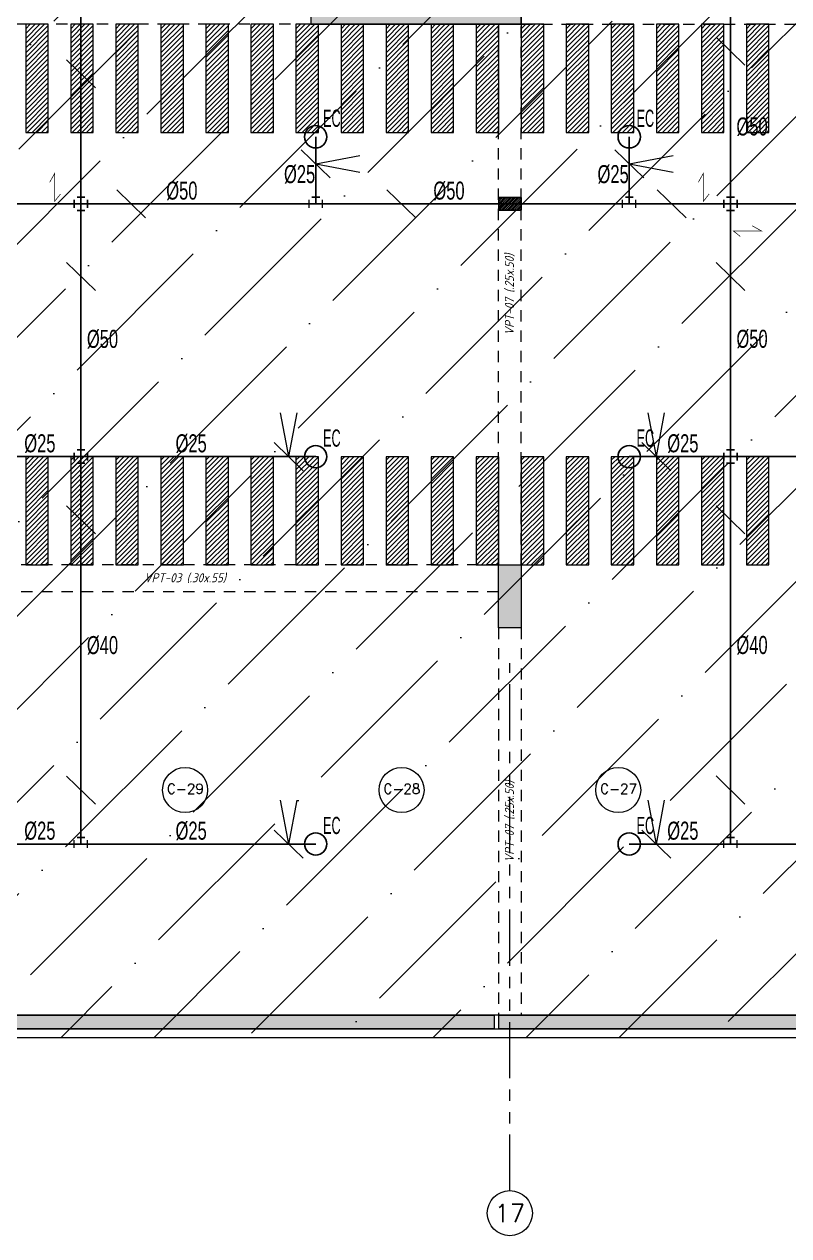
# Model space of a CAD drawing. Header units: millimetres. Extents: x 2085 to 2829, y 1347 to 1643.
# Drawn here: x 2205.12 to 2213.61, y 1440.64 to 1454.09 of the extents above; entities that cross this region are included whole.
import ezdxf
from ezdxf.enums import TextEntityAlignment as Align

# ---------------------------------------------------------------- set-up
doc = ezdxf.new("R2010")
doc.units = ezdxf.units.MM
for name, pattern in [('DASHED2', [0.375, 0.25, -0.125]), ('HIDDEN', [0.375, 0.25, -0.125]), ('HIDDEN2', [0.1875, 0.125, -0.0625]), ('PHANTOM', [2.5, 1.25, -0.25, 0.25, -0.25, 0.25, -0.25]), ('PHANTOM2', [1.25, 0.625, -0.125, 0.125, -0.125, 0.125, -0.125])]:
    doc.linetypes.add(name, pattern=pattern)
doc.layers.get('0').update_dxf_attribs({"color": 251, "lineweight": 9})
for name, color, linetype, lineweight in [('000 SOS 911 - ACCESORIOS ACI', 3, 'Continuous', 20), ('000 SOS 911 ACCESORIOS', 3, 'Continuous', 20), ('000 SOS 911 ROCIADORES', 5, 'Continuous', 25), ('000 SOS 911 SOPORTES ACI', 3, 'Continuous', 25), ('000 SOS 911 TEXTOS ACI', 7, 'Continuous', 9), ('000 SOS 911 TUB. ENTERRADA  ACI', 5, 'DASHED2', 25), ('000 SOS 911 TUBERIA ACI', 3, 'Continuous', 25), ('A-EJES', 251, 'PHANTOM', 9), ('A-ESTRUCTURA-HATCH', 251, 'Continuous', 13), ('A-ESTRUCTURA-PLACAS', 251, 'Continuous', 13), ('A-ESTRUCTURA-VIGAS', 251, 'HIDDEN2', 13), ('A-MUROS', 251, 'Continuous', 9), ('A-NUMERO ESTAC', 251, 'Continuous', 13), ('A-TEXTO-INDICACIONES', 251, 'Continuous', 13), ('CIRCULACION PEATONAL', 251, 'Continuous', 13), ('Layer1', 1, 'Continuous', 9)]:
    doc.layers.add(name, color=color, linetype=linetype, lineweight=lineweight)
doc.layers.add('A_50_Vigas Chata', color=251, linetype='HIDDEN', lineweight=13, plot=False)
doc.styles.add('APPIA -TEXTOS-GENERALES', font='isocp.shx', dxfattribs={"oblique": 15})
doc.styles.add('PIPE', font='ARIALN.TTF', dxfattribs={"width": 0.8})
doc.styles.add('ROMANS', font='romans.shx', dxfattribs={"width": 0.8})

# ---------------------------------------------------------------- blocks, each defined once
blk = doc.blocks.new('002')
at = {"layer": '000 SOS 911 ROCIADORES'}
blk.add_circle((2884.506, 1470.177, 0), 0.0952, dxfattribs=at)
at = {"layer": '000 SOS 911 ROCIADORES', "color": 5, "style": 'PIPE', "width": 0.641273}
blk.add_text('EC', height=0.1469, dxfattribs=at).set_placement((2884.569, 1470.262, 0), (2884.719, 1470.262, 0), align=Align.FIT)
blk = doc.blocks.new('003')
at = {"layer": '000 SOS 911 ROCIADORES', "xscale": 1.3, "yscale": 1.3, "zscale": 1.3}
blk.add_blockref('002', (-841.839, -416.766, 0), dxfattribs=at)
blk = doc.blocks.new('ACCS.ELBOW.90')
at = {"layer": '000 SOS 911 - ACCESORIOS ACI', "color": 100}
for p, q in [((0.098, 0.168), (-0.098, 0.168)), ((0.168, -0.098), (0.168, 0.098))]:
    blk.add_line(p, q, dxfattribs=at)
at = {"layer": '000 SOS 911 - ACCESORIOS ACI', "color": 9}
for p in [(0, 0.168), (0.168, 0)]:
    blk.add_line(p, (0, 0), dxfattribs=at)
blk = doc.blocks.new('007')
at = {"layer": '000 SOS 911 - ACCESORIOS ACI'}
for q in [(26830.838, -4054.765, 0), (26831.022, -4054.765, 0)]:
    blk.add_line((26830.93, -4055.252, 0), q, dxfattribs=at)
blk = doc.blocks.new('Soporte Longitudinal')
at = {"layer": '000 SOS 911 SOPORTES ACI', "const_width": 0.02}
blk.add_lwpolyline([(-0.14, -0.149), (-0.405, 0), (0.405, 0), (0.197, 0.164)], dxfattribs=at)
blk = doc.blocks.new('PASE EN VIGA')
at = {"layer": '000 SOS 911 TUB. ENTERRADA  ACI'}
h = blk.add_hatch(dxfattribs=at)
h.set_pattern_fill('ANSI31', color=6, scale=0.0046)
h.paths.add_polyline_path([(2188.783, 1180.57), (2188.783, 1180.71), (2188.533, 1180.71), (2188.533, 1180.57)])
at = {"layer": '000 SOS 911 TUB. ENTERRADA  ACI', "color": 6, "linetype": 'ByBlock'}
blk.add_lwpolyline([(2188.533, 1180.57), (2188.783, 1180.57), (2188.783, 1180.71), (2188.533, 1180.71)], close=True, dxfattribs=at)
blk = doc.blocks.new('EST P2')
at = {"layer": 'A-ESTRUCTURA-HATCH'}
h = blk.add_hatch(color=256, dxfattribs=at)
h.dxf.hatch_style = 1
h.paths.add_polyline_path([(-19.425, 5.95), (-23.374, 5.95), (-23.374, 5), (-25.49, 5), (-25.49, 4.85), (-23.224, 4.85), (-23.224, 5.75), (-19.575, 5.75), (-19.575, 4.85), (-18.03, 4.85), (-18.03, 5), (-19.425, 5)])
h.paths.add_polyline_path([(-25.54, 5), (-32.4, 5), (-32.4, 4.85), (-25.54, 4.85)])
h.paths.add_polyline_path([(-32.45, 5), (-39.91, 5), (-39.91, 4.85), (-32.45, 4.85)])
h.paths.add_polyline_path([(-39.96, 5), (-44.735, 5), (-44.735, 4.85), (-39.96, 4.85)])
h.paths.add_polyline_path([(-44.785, 5.05), (-45.035, 5.05), (-45.035, 0.15), (-47.24, 0.15), (-47.24, -0.15), (-44.785, -0.15)])
h.paths.add_polyline_path([(-46.99, -0.2), (-47.24, -0.2), (-47.24, -6.1), (-46.99, -6.1)])
h.paths.add_polyline_path([(-46.99, -6.15), (-47.24, -6.15), (-47.24, -11.4), (-46.99, -11.4)])
h.paths.add_polyline_path([(-39.96, -11.15), (-46.94, -11.15), (-46.94, -11.3), (-39.96, -11.3)])
h.paths.add_polyline_path([(-32.45, -11.15), (-39.91, -11.15), (-39.91, -11.3), (-32.45, -11.3)])
h.paths.add_polyline_path([(-25.54, -11.15), (-32.4, -11.15), (-32.4, -11.3), (-25.54, -11.3)])
h.paths.add_polyline_path([(-18.03, -11.15), (-25.49, -11.15), (-25.49, -11.3), (-18.03, -11.3)])
h.paths.add_polyline_path([(-11.12, -11.15), (-17.98, -11.15), (-17.98, -11.3), (-11.12, -11.3)])
h.paths.add_polyline_path([(-3.61, -11.15), (-11.07, -11.15), (-11.07, -11.3), (-3.61, -11.3)])
h.paths.add_polyline_path([(3.6, -11.15), (-3.56, -11.15), (-3.56, -11.3), (3.6, -11.3)])
h.paths.add_polyline_path([(12.2, -11.15), (3.65, -11.15), (3.65, -11.3), (12.2, -11.3)])
h.paths.add_polyline_path([(18.02, -11.15), (12.25, -11.15), (12.25, -11.3), (18.02, -11.3)])
h.paths.add_polyline_path([(23.02, -11.15), (18.07, -11.15), (18.07, -11.3), (23.02, -11.3)])
h.paths.add_polyline_path([(30.23, -11.15), (23.07, -11.15), (23.07, -11.3), (30.23, -11.3)])
h.paths.add_polyline_path([(35.53, -11.15), (30.28, -11.15), (30.28, -11.3), (35.53, -11.3)])
h.paths.add_polyline_path([(43.04, -11.15), (35.58, -11.15), (35.58, -11.3), (43.04, -11.3)])
h.paths.add_polyline_path([(49.95, -11.15), (43.09, -11.15), (43.09, -11.3), (49.95, -11.3)])
h.paths.add_polyline_path([(57.46, -11.15), (50, -11.15), (50, -11.3), (57.46, -11.3)])
h.paths.add_polyline_path([(64.37, -11.15), (57.51, -11.15), (57.51, -11.3), (64.37, -11.3)])
h.paths.add_polyline_path([(71.88, -11.15), (64.42, -11.15), (64.42, -11.3), (71.88, -11.3)])
h.paths.add_polyline_path([(59.801, -0.15), (60.001, -0.15, -0.616916), (65.272, 2.496), (65.272, -0.15), (65.422, -0.15), (65.422, 2.378, -0.221665), (66.601, -0.15), (66.801, -0.15, 0.99999)], flags=0)
h.paths.add_polyline_path([(72.801, -0.15), (73.001, -0.15, 1), (53.601, -0.15), (53.801, -0.15, -1)])
h.paths.add_polyline_path([(53.376, 5), (51.865, 5), (51.865, 4.85), (53.376, 4.85)])
h.paths.add_polyline_path([(51.865, 5), (47.915, 5), (47.915, -0.15), (50.25, -0.15), (50.25, 0), (48.065, 0), (48.065, 2.05), (50.015, 2.05), (50.015, 2.2), (48.065, 2.2), (48.065, 4.85), (51.715, 4.85), (51.715, 1.9), (51.865, 1.9), (51.865, 4.85), (51.865, 4.85)])
h.paths.add_polyline_path([(47.865, 5), (43.09, 5), (43.09, 4.85), (47.865, 4.85)])
h.paths.add_polyline_path([(43.04, 5), (35.58, 5), (35.58, 4.85), (43.04, 4.85)])
h.paths.add_polyline_path([(32.726, 5.95), (28.776, 5.95), (28.776, 5), (23.07, 5), (23.07, 4.85), (28.926, 4.85), (28.926, 5.75), (32.576, 5.75), (32.576, 4.85), (35.53, 4.85), (35.53, 5), (32.726, 5)])
h.paths.add_polyline_path([(23.02, 5), (18.07, 5), (18.07, 4.85), (23.02, 4.85)])
h.paths.add_polyline_path([(18.02, 5), (12.25, 5), (12.25, 4.85), (18.02, 4.85)])
h.paths.add_polyline_path([(12.2, 5), (5.876, 5), (5.876, 4.85), (12.2, 4.85)])
h.paths.add_polyline_path([(3.775, 5), (-3.56, 5), (-3.56, 4.85), (-0.175, 4.85), (-0.175, -0.151), (1.925, -0.151), (1.925, 0), (-0.025, 0), (-0.025, 2.05), (3.775, 2.05), (3.775, 2.2), (-0.025, 2.2), (-0.025, 4.85), (3.625, 4.85), (3.625, 3.2), (3.775, 3.2)])
h.paths.add_polyline_path([(-3.61, 5), (-11.07, 5), (-11.07, 4.85), (-3.61, 4.85)])
h.paths.add_polyline_path([(-11.12, 5), (-17.98, 5), (-17.98, 4.85), (-11.12, 4.85)])
h = blk.add_hatch(color=256, dxfattribs=at)
h.dxf.hatch_style = 1
h.paths.add_polyline_path([(-3.56, -6.15), (-3.31, -6.15), (-3.31, -6.85), (-3.56, -6.85)])
h.paths.add_polyline_path([(-3.56, 0.55), (-3.31, 0.55), (-3.31, -0.15), (-3.56, -0.15)])
h.paths.add_polyline_path([(-3.86, -6.15), (-3.61, -6.15), (-3.61, -6.85), (-3.86, -6.85)])
h.paths.add_polyline_path([(-3.86, 0.55), (-3.61, 0.55), (-3.61, -0.15), (-3.86, -0.15)])
h.paths.add_polyline_path([(-11.07, -6.15), (-10.82, -6.15), (-10.82, -6.85), (-11.07, -6.85)])
h.paths.add_polyline_path([(-11.07, 0.55), (-10.82, 0.55), (-10.82, -0.15), (-11.07, -0.15)])
h.paths.add_polyline_path([(-18.28, -6.15), (-18.03, -6.15), (-18.03, -6.85), (-18.28, -6.85)])
h.paths.add_polyline_path([(-18.28, 0.55), (-18.03, 0.55), (-18.03, -0.15), (-18.28, -0.15)])
h.paths.add_polyline_path([(-25.49, -6.15), (-25.24, -6.15), (-25.24, -6.85), (-25.49, -6.85)])
h.paths.add_polyline_path([(-25.49, 0.55), (-25.24, 0.55), (-25.24, -0.15), (-25.49, -0.15)])
h.paths.add_polyline_path([(-32.7, -6.15), (-32.45, -6.15), (-32.45, -6.85), (-32.7, -6.85)])
h.paths.add_polyline_path([(-32.7, 0.55), (-32.45, 0.55), (-32.45, -0.15), (-32.7, -0.15)])
h.paths.add_polyline_path([(-39.91, -6.15), (-39.66, -6.15), (-39.66, -6.85), (-39.91, -6.85)])
h.paths.add_polyline_path([(-39.91, 0.55), (-39.66, 0.55), (-39.66, -0.15), (-39.91, -0.15)])
h.paths.add_polyline_path([(3.65, -6.15), (3.9, -6.15), (3.9, -6.85), (3.65, -6.85)])
h.paths.add_polyline_path([(3.626, 0.55), (3.9, 0.55), (3.9, -0.15), (3.626, -0.15)])
h.paths.add_polyline_path([(42.79, -6.15), (43.04, -6.15), (43.04, -6.85), (42.79, -6.85)])
h.paths.add_polyline_path([(42.79, 0.55), (43.04, 0.55), (43.04, -0.15), (42.79, -0.15)])
h.paths.add_polyline_path([(35.58, -6.15), (35.83, -6.15), (35.83, -6.85), (35.58, -6.85)])
h.paths.add_polyline_path([(35.58, 0.55), (35.83, 0.55), (35.83, -0.15), (35.58, -0.15)])
h.paths.add_polyline_path([(35.28, -6.15), (35.53, -6.15), (35.53, -6.85), (35.28, -6.85)])
h.paths.add_polyline_path([(35.28, 0.55), (35.53, 0.55), (35.53, -0.15), (35.28, -0.15)])
h.paths.add_polyline_path([(30.28, -6.15), (30.53, -6.15), (30.53, -6.85), (30.28, -6.85)])
h.paths.add_polyline_path([(30.28, 0.55), (30.53, 0.55), (30.53, -0.15), (30.28, -0.15)])
h.paths.add_polyline_path([(23.07, -6.15), (23.32, -6.15), (23.32, -6.85), (23.07, -6.85)])
h.paths.add_polyline_path([(23.07, 0.55), (23.32, 0.55), (23.32, -0.15), (23.07, -0.15)])
h.paths.add_polyline_path([(18.07, -6.15), (18.32, -6.15), (18.32, -6.85), (18.07, -6.85)])
h.paths.add_polyline_path([(18.07, 0.55), (18.32, 0.55), (18.32, -0.15), (18.07, -0.15)])
h.paths.add_polyline_path([(10.86, -6.15), (11.11, -6.15), (11.11, -6.85), (10.86, -6.85)])
h.paths.add_polyline_path([(10.86, 0.55), (11.11, 0.55), (11.11, -0.15), (10.86, -0.15)])
h.paths.add_polyline_path([(71.63, -6.15), (71.88, -6.15), (71.88, -6.85), (71.63, -6.85)])
h.paths.add_polyline_path([(64.42, -6.15), (64.67, -6.15), (64.67, -6.85), (64.42, -6.85)])
h.paths.add_polyline_path([(57.21, -6.15), (57.46, -6.15), (57.46, -6.85), (57.21, -6.85)])
h.paths.add_polyline_path([(50, -6.15), (50.25, -6.15), (50.25, -6.85), (50, -6.85)])
at = {"layer": 'A-ESTRUCTURA-PLACAS'}
for p, q in [((49.95, -11.15), (49.95, -11.3)), ((50, -11.15), (50, -11.3))]:
    blk.add_line(p, q, dxfattribs=at)
for points in [[(51.865, 5), (47.915, 5), (47.915, -0.15), (50.25, -0.15), (50.25, 0), (48.065, 0), (48.065, 2.05), (50.015, 2.05), (50.015, 2.2), (48.065, 2.2), (48.065, 4.85), (51.715, 4.85), (51.715, 1.9), (51.865, 1.9)], [(50, -6.15), (50.25, -6.15), (50.25, -6.85), (50, -6.85)]]:
    blk.add_lwpolyline(points, close=True, dxfattribs=at)
for points in [[(43.09, -11.3), (43.09, -11.15), (49.95, -11.15)], [(50, -11.15), (57.46, -11.15)], [(49.95, -11.3), (43.09, -11.3)], [(57.46, -11.3), (50, -11.3)]]:
    blk.add_lwpolyline(points, dxfattribs=at)
at = {"layer": 'A-ESTRUCTURA-VIGAS'}
for points in [[(47.915, -0.15), (43.04, -0.15)], [(50, -6.15), (50, -0.15)], [(50.25, -0.15), (53.601, -0.15)], [(50.25, -6.15), (50.25, -0.15)], [(50, -6.15), (43.04, -6.15)], [(50, -6.45), (43.04, -6.45)], [(50, -6.85), (50, -11.15)], [(50.25, -6.85), (50.25, -11.15)]]:
    blk.add_lwpolyline(points, dxfattribs=at)
at = {"layer": 'A_50_Vigas Chata', "char_height": 0.1, "attachment_point": 5, "rotation": 90, "style": 'APPIA -TEXTOS-GENERALES'}
for insert in [(50.125, -3.15), (50.125, -9)]:
    blk.add_mtext('VPT-07 (.25x.50)', dxfattribs=dict(at, insert=insert))
at = {"layer": 'A_50_Vigas Chata', "insert": (46.52, -6.3), "char_height": 0.1, "attachment_point": 5, "style": 'APPIA -TEXTOS-GENERALES'}
blk.add_mtext('VPT-03 (.30x.55)', dxfattribs=at)
blk = doc.blocks.new('*U225')
at = {"layer": 'CIRCULACION PEATONAL'}
h = blk.add_hatch(dxfattribs=at)
h.set_pattern_fill('ANSI31', color=256, scale=0.3)
h.set_pattern_definition([(45, (17.250368, 0), (-0.0265165, 0.0265165), [])])
h.paths.add_polyline_path([(17.547, 0.228), (17.297, 0.228), (17.297, -0.972), (17.547, -0.972)])
h = blk.add_hatch(dxfattribs=at)
h.set_pattern_fill('ANSI31', color=256, scale=0.3)
h.set_pattern_definition([(45, (17.750368, 0), (-0.0265165, 0.0265165), [])])
h.paths.add_polyline_path([(18.047, 0.228), (17.797, 0.228), (17.797, -0.972), (18.047, -0.972)])
h = blk.add_hatch(dxfattribs=at)
h.set_pattern_fill('ANSI31', color=256, scale=0.3)
h.set_pattern_definition([(45, (18.250368, 0), (-0.0265165, 0.0265165), [])])
h.paths.add_polyline_path([(18.547, 0.228), (18.297, 0.228), (18.297, -0.972), (18.547, -0.972)])
h = blk.add_hatch(dxfattribs=at)
h.set_pattern_fill('ANSI31', color=256, scale=0.3)
h.set_pattern_definition([(45, (18.750368, 0), (-0.0265165, 0.0265165), [])])
h.paths.add_polyline_path([(19.047, 0.228), (18.797, 0.228), (18.797, -0.972), (19.047, -0.972)])
h = blk.add_hatch(dxfattribs=at)
h.set_pattern_fill('ANSI31', color=256, scale=0.3)
h.set_pattern_definition([(45, (19.250368, 0), (-0.0265165, 0.0265165), [])])
h.paths.add_polyline_path([(19.547, 0.228), (19.297, 0.228), (19.297, -0.972), (19.547, -0.972)])
h = blk.add_hatch(dxfattribs=at)
h.set_pattern_fill('ANSI31', color=256, scale=0.3)
h.set_pattern_definition([(45, (19.750368, 0), (-0.0265165, 0.0265165), [])])
h.paths.add_polyline_path([(20.047, 0.228), (19.797, 0.228), (19.797, -0.972), (20.047, -0.972)])
h = blk.add_hatch(dxfattribs=at)
h.set_pattern_fill('ANSI31', color=256, scale=0.3)
h.set_pattern_definition([(45, (20.250368, 0), (-0.0265165, 0.0265165), [])])
h.paths.add_polyline_path([(20.547, 0.228), (20.297, 0.228), (20.297, -0.972), (20.547, -0.972)])
h = blk.add_hatch(dxfattribs=at)
h.set_pattern_fill('ANSI31', color=256, scale=0.3)
h.set_pattern_definition([(45, (20.750368, 0), (-0.0265165, 0.0265165), [])])
h.paths.add_polyline_path([(21.047, 0.228), (20.797, 0.228), (20.797, -0.972), (21.047, -0.972)])
h = blk.add_hatch(dxfattribs=at)
h.set_pattern_fill('ANSI31', color=256, scale=0.3)
h.set_pattern_definition([(45, (21.250368, 0), (-0.0265165, 0.0265165), [])])
h.paths.add_polyline_path([(21.547, 0.228), (21.297, 0.228), (21.297, -0.972), (21.547, -0.972)])
h = blk.add_hatch(dxfattribs=at)
h.set_pattern_fill('ANSI31', color=256, scale=0.3)
h.set_pattern_definition([(45, (21.750368, 0), (-0.0265165, 0.0265165), [])])
h.paths.add_polyline_path([(22.047, 0.228), (21.797, 0.228), (21.797, -0.972), (22.047, -0.972)])
h = blk.add_hatch(dxfattribs=at)
h.set_pattern_fill('ANSI31', color=256, scale=0.3)
h.set_pattern_definition([(45, (22.250368, 0), (-0.0265165, 0.0265165), [])])
h.paths.add_polyline_path([(22.547, 0.228), (22.297, 0.228), (22.297, -0.972), (22.547, -0.972)])
h = blk.add_hatch(dxfattribs=at)
h.set_pattern_fill('ANSI31', color=256, scale=0.3)
h.set_pattern_definition([(45, (22.750368, 0), (-0.0265165, 0.0265165), [])])
h.paths.add_polyline_path([(23.047, 0.228), (22.797, 0.228), (22.797, -0.972), (23.047, -0.972)])
h = blk.add_hatch(dxfattribs=at)
h.set_pattern_fill('ANSI31', color=256, scale=0.3)
h.set_pattern_definition([(45, (23.250368, 0), (-0.0265165, 0.0265165), [])])
h.paths.add_polyline_path([(23.547, 0.228), (23.297, 0.228), (23.297, -0.972), (23.547, -0.972)])
h = blk.add_hatch(dxfattribs=at)
h.set_pattern_fill('ANSI31', color=256, scale=0.3)
h.set_pattern_definition([(45, (23.750368, 0), (-0.0265165, 0.0265165), [])])
h.paths.add_polyline_path([(24.047, 0.228), (23.797, 0.228), (23.797, -0.972), (24.047, -0.972)])
h = blk.add_hatch(dxfattribs=at)
h.set_pattern_fill('ANSI31', color=256, scale=0.3)
h.set_pattern_definition([(45, (24.250368, 0), (-0.0265165, 0.0265165), [])])
h.paths.add_polyline_path([(24.547, 0.228), (24.297, 0.228), (24.297, -0.972), (24.547, -0.972)])
h = blk.add_hatch(dxfattribs=at)
h.set_pattern_fill('ANSI31', color=256, scale=0.3)
h.set_pattern_definition([(45, (24.750368, 0), (-0.0265165, 0.0265165), [])])
h.paths.add_polyline_path([(25.047, 0.228), (24.797, 0.228), (24.797, -0.972), (25.047, -0.972)])
h = blk.add_hatch(dxfattribs=at)
h.set_pattern_fill('ANSI31', color=256, scale=0.3)
h.set_pattern_definition([(45, (25.250368, 0), (-0.0265165, 0.0265165), [])])
h.paths.add_polyline_path([(25.547, 0.228), (25.297, 0.228), (25.297, -0.972), (25.547, -0.972)])
for points in [[(17.297, -0.972), (17.547, -0.972), (17.547, 0.228), (17.297, 0.228)], [(17.797, -0.972), (18.047, -0.972), (18.047, 0.228), (17.797, 0.228)], [(18.297, -0.972), (18.547, -0.972), (18.547, 0.228), (18.297, 0.228)], [(18.797, -0.972), (19.047, -0.972), (19.047, 0.228), (18.797, 0.228)], [(19.297, -0.972), (19.547, -0.972), (19.547, 0.228), (19.297, 0.228)], [(19.797, -0.972), (20.047, -0.972), (20.047, 0.228), (19.797, 0.228)], [(20.297, -0.972), (20.547, -0.972), (20.547, 0.228), (20.297, 0.228)], [(20.797, -0.972), (21.047, -0.972), (21.047, 0.228), (20.797, 0.228)], [(21.297, -0.972), (21.547, -0.972), (21.547, 0.228), (21.297, 0.228)], [(21.797, -0.972), (22.047, -0.972), (22.047, 0.228), (21.797, 0.228)], [(22.297, -0.972), (22.547, -0.972), (22.547, 0.228), (22.297, 0.228)], [(22.797, -0.972), (23.047, -0.972), (23.047, 0.228), (22.797, 0.228)], [(23.297, -0.972), (23.547, -0.972), (23.547, 0.228), (23.297, 0.228)], [(23.797, -0.972), (24.047, -0.972), (24.047, 0.228), (23.797, 0.228)], [(24.297, -0.972), (24.547, -0.972), (24.547, 0.228), (24.297, 0.228)], [(24.797, -0.972), (25.047, -0.972), (25.047, 0.228), (24.797, 0.228)], [(25.297, -0.972), (25.547, -0.972), (25.547, 0.228), (25.297, 0.228)]]:
    blk.add_lwpolyline(points, close=True, dxfattribs=at)
blk = doc.blocks.new('EJES 1P')
at = {"layer": 'A-EJES', "linetype": 'PHANTOM2'}
blk.add_lwpolyline([(95.134, -18.151), (95.134, -12.292)], dxfattribs=at)
at = {"layer": 'A-EJES', "linetype": 'Continuous'}
blk.add_circle((95.134, -18.398), 0.25, dxfattribs=at)
at = {"layer": 'A-EJES', "linetype": 'Continuous', "style": 'ROMANS'}
blk.add_text('17', height=0.2, dxfattribs=at).set_placement((95.134, -18.398), align=Align.MIDDLE_CENTER)
blk = doc.blocks.new('*U223')
at = {"layer": 'CIRCULACION PEATONAL'}
h = blk.add_hatch(dxfattribs=at)
h.set_pattern_fill('ANSI31', color=256, scale=0.3)
h.set_pattern_definition([(45, (8.250368, 0), (-0.0265165, 0.0265165), [])])
h.paths.add_polyline_path([(8.547, 0.228), (8.297, 0.228), (8.297, -0.972), (8.547, -0.972)])
h = blk.add_hatch(dxfattribs=at)
h.set_pattern_fill('ANSI31', color=256, scale=0.3)
h.set_pattern_definition([(45, (8.750368, 0), (-0.0265165, 0.0265165), [])])
h.paths.add_polyline_path([(9.047, 0.228), (8.797, 0.228), (8.797, -0.972), (9.047, -0.972)])
h = blk.add_hatch(dxfattribs=at)
h.set_pattern_fill('ANSI31', color=256, scale=0.3)
h.set_pattern_definition([(45, (9.250368, 0), (-0.0265165, 0.0265165), [])])
h.paths.add_polyline_path([(9.547, 0.228), (9.297, 0.228), (9.297, -0.972), (9.547, -0.972)])
h = blk.add_hatch(dxfattribs=at)
h.set_pattern_fill('ANSI31', color=256, scale=0.3)
h.set_pattern_definition([(45, (9.750368, 0), (-0.0265165, 0.0265165), [])])
h.paths.add_polyline_path([(10.047, 0.228), (9.797, 0.228), (9.797, -0.972), (10.047, -0.972)])
h = blk.add_hatch(dxfattribs=at)
h.set_pattern_fill('ANSI31', color=256, scale=0.3)
h.set_pattern_definition([(45, (10.250368, 0), (-0.0265165, 0.0265165), [])])
h.paths.add_polyline_path([(10.547, 0.228), (10.297, 0.228), (10.297, -0.972), (10.547, -0.972)])
h = blk.add_hatch(dxfattribs=at)
h.set_pattern_fill('ANSI31', color=256, scale=0.3)
h.set_pattern_definition([(45, (10.750368, 0), (-0.0265165, 0.0265165), [])])
h.paths.add_polyline_path([(11.047, 0.228), (10.797, 0.228), (10.797, -0.972), (11.047, -0.972)])
h = blk.add_hatch(dxfattribs=at)
h.set_pattern_fill('ANSI31', color=256, scale=0.3)
h.set_pattern_definition([(45, (11.250368, 0), (-0.0265165, 0.0265165), [])])
h.paths.add_polyline_path([(11.547, 0.228), (11.297, 0.228), (11.297, -0.972), (11.547, -0.972)])
h = blk.add_hatch(dxfattribs=at)
h.set_pattern_fill('ANSI31', color=256, scale=0.3)
h.set_pattern_definition([(45, (11.750368, 0), (-0.0265165, 0.0265165), [])])
h.paths.add_polyline_path([(12.047, 0.228), (11.797, 0.228), (11.797, -0.972), (12.047, -0.972)])
h = blk.add_hatch(dxfattribs=at)
h.set_pattern_fill('ANSI31', color=256, scale=0.3)
h.set_pattern_definition([(45, (12.250368, 0), (-0.0265165, 0.0265165), [])])
h.paths.add_polyline_path([(12.547, 0.228), (12.297, 0.228), (12.297, -0.972), (12.547, -0.972)])
h = blk.add_hatch(dxfattribs=at)
h.set_pattern_fill('ANSI31', color=256, scale=0.3)
h.set_pattern_definition([(45, (12.750368, 0), (-0.0265165, 0.0265165), [])])
h.paths.add_polyline_path([(13.047, 0.228), (12.797, 0.228), (12.797, -0.972), (13.047, -0.972)])
h = blk.add_hatch(dxfattribs=at)
h.set_pattern_fill('ANSI31', color=256, scale=0.3)
h.set_pattern_definition([(45, (13.250368, 0), (-0.0265165, 0.0265165), [])])
h.paths.add_polyline_path([(13.547, 0.228), (13.297, 0.228), (13.297, -0.972), (13.547, -0.972)])
h = blk.add_hatch(dxfattribs=at)
h.set_pattern_fill('ANSI31', color=256, scale=0.3)
h.set_pattern_definition([(45, (13.750368, 0), (-0.0265165, 0.0265165), [])])
h.paths.add_polyline_path([(14.047, 0.228), (13.797, 0.228), (13.797, -0.972), (14.047, -0.972)])
h = blk.add_hatch(dxfattribs=at)
h.set_pattern_fill('ANSI31', color=256, scale=0.3)
h.set_pattern_definition([(45, (14.250368, 0), (-0.0265165, 0.0265165), [])])
h.paths.add_polyline_path([(14.547, 0.228), (14.297, 0.228), (14.297, -0.972), (14.547, -0.972)])
h = blk.add_hatch(dxfattribs=at)
h.set_pattern_fill('ANSI31', color=256, scale=0.3)
h.set_pattern_definition([(45, (14.750368, 0), (-0.0265165, 0.0265165), [])])
h.paths.add_polyline_path([(15.047, 0.228), (14.797, 0.228), (14.797, -0.972), (15.047, -0.972)])
h = blk.add_hatch(dxfattribs=at)
h.set_pattern_fill('ANSI31', color=256, scale=0.3)
h.set_pattern_definition([(45, (15.250368, 0), (-0.0265165, 0.0265165), [])])
h.paths.add_polyline_path([(15.547, 0.228), (15.297, 0.228), (15.297, -0.972), (15.547, -0.972)])
h = blk.add_hatch(dxfattribs=at)
h.set_pattern_fill('ANSI31', color=256, scale=0.3)
h.set_pattern_definition([(45, (15.750368, 0), (-0.0265165, 0.0265165), [])])
h.paths.add_polyline_path([(16.047, 0.228), (15.797, 0.228), (15.797, -0.972), (16.047, -0.972)])
h = blk.add_hatch(dxfattribs=at)
h.set_pattern_fill('ANSI31', color=256, scale=0.3)
h.set_pattern_definition([(45, (16.250368, 0), (-0.0265165, 0.0265165), [])])
h.paths.add_polyline_path([(16.547, 0.228), (16.297, 0.228), (16.297, -0.972), (16.547, -0.972)])
for points in [[(8.297, -0.972), (8.547, -0.972), (8.547, 0.228), (8.297, 0.228)], [(8.797, -0.972), (9.047, -0.972), (9.047, 0.228), (8.797, 0.228)], [(9.297, -0.972), (9.547, -0.972), (9.547, 0.228), (9.297, 0.228)], [(9.797, -0.972), (10.047, -0.972), (10.047, 0.228), (9.797, 0.228)], [(10.297, -0.972), (10.547, -0.972), (10.547, 0.228), (10.297, 0.228)], [(10.797, -0.972), (11.047, -0.972), (11.047, 0.228), (10.797, 0.228)], [(11.297, -0.972), (11.547, -0.972), (11.547, 0.228), (11.297, 0.228)], [(11.797, -0.972), (12.047, -0.972), (12.047, 0.228), (11.797, 0.228)], [(12.297, -0.972), (12.547, -0.972), (12.547, 0.228), (12.297, 0.228)], [(12.797, -0.972), (13.047, -0.972), (13.047, 0.228), (12.797, 0.228)], [(13.297, -0.972), (13.547, -0.972), (13.547, 0.228), (13.297, 0.228)], [(13.797, -0.972), (14.047, -0.972), (14.047, 0.228), (13.797, 0.228)], [(14.297, -0.972), (14.547, -0.972), (14.547, 0.228), (14.297, 0.228)], [(14.797, -0.972), (15.047, -0.972), (15.047, 0.228), (14.797, 0.228)], [(15.297, -0.972), (15.547, -0.972), (15.547, 0.228), (15.297, 0.228)], [(15.797, -0.972), (16.047, -0.972), (16.047, 0.228), (15.797, 0.228)], [(16.297, -0.972), (16.547, -0.972), (16.547, 0.228), (16.297, 0.228)]]:
    blk.add_lwpolyline(points, close=True, dxfattribs=at)
blk = doc.blocks.new('EJE')
at = {"linetype": 'Continuous'}
blk.add_circle((0, 0), 0.5, dxfattribs=at)
at = {"layer": 'A-TEXTO-INDICACIONES', "style": 'ROMANS'}
blk.add_attdef('EJE', text='', height=0.22, rotation=0, dxfattribs=at).set_placement((0.007, 0.028), align=Align.MIDDLE_CENTER)

msp = doc.modelspace()

# ---------------------------------------------------------------- hatches: boundary and pattern name
h = msp.add_hatch()
h.set_pattern_fill('ANSI36', color=4, scale=0.23)
h.set_pattern_definition([(45, (-12.33495, -80), (0.38727355, 1.420003), [1.825625, -0.365125, 0, -0.365125])])
h.paths.add_polyline_path([(2232.271, 1459.288), (2183.586, 1459.288), (2183.586, 1442.838), (2232.271, 1442.838)])

# ---------------------------------------------------------------- linework, layer by layer
msp.add_lwpolyline([(2183.586, 1459.288), (2232.271, 1459.288), (2232.271, 1442.838), (2183.586, 1442.838)], close=True)
at = {"color": 4}
msp.add_lwpolyline([(2183.586, 1459.288), (2232.271, 1459.288), (2232.271, 1442.838), (2183.586, 1442.838)], close=True, dxfattribs=at)
at = {"layer": '000 SOS 911 - ACCESORIOS ACI'}
for p, q in [((2213.124, 1453.632), (2212.804, 1453.943)), ((2205.915, 1453.381), (2205.594, 1453.692)), ((2208.521, 1452.382), (2208.2, 1452.693)), ((2212.001, 1452.382), (2211.68, 1452.693)), ((2206.471, 1451.938), (2206.151, 1452.249)), ((2209.471, 1451.938), (2209.151, 1452.249)), ((2212.471, 1451.938), (2212.151, 1452.249)), ((2205.914, 1451.131), (2205.594, 1451.442)), ((2213.124, 1451.132), (2212.804, 1451.443)), ((2208.221, 1449.132), (2207.9, 1449.443)), ((2212.301, 1449.132), (2211.98, 1449.443)), ((2205.914, 1448.431), (2205.594, 1448.742)), ((2213.124, 1448.432), (2212.804, 1448.743)), ((2205.914, 1445.431), (2205.594, 1445.742)), ((2213.124, 1445.432), (2212.804, 1445.743)), ((2208.221, 1444.832), (2207.9, 1445.143)), ((2212.301, 1444.832), (2211.98, 1445.143))]:
    msp.add_line(p, q, dxfattribs=at)
at = {"layer": '000 SOS 911 TUBERIA ACI'}
for points in [[(2205.754, 1457.138), (2205.754, 1444.988)], [(2212.964, 1456.588), (2212.964, 1452.094)], [(2208.361, 1452.838), (2208.361, 1452.094)], [(2211.841, 1452.838), (2211.841, 1452.094)], [(2196.023, 1452.094), (2230.811, 1452.094)], [(2212.964, 1452.094), (2212.964, 1444.988)], [(2208.361, 1449.288), (2204.631, 1449.288)], [(2215.571, 1449.288), (2211.841, 1449.288)], [(2208.361, 1444.988), (2204.631, 1444.988)], [(2215.571, 1444.988), (2211.841, 1444.988)]]:
    msp.add_lwpolyline(points, dxfattribs=at)
at = {"layer": 'A-MUROS'}
for p, q in [((2208.305, 1459.088), (2208.305, 1454.088)), ((2210.64, 1454.238), (2210.64, 1454.088)), ((2210.64, 1454.088), (2208.305, 1454.088)), ((2232.266, 1443.088), (2113.4, 1443.088)), ((2113.4, 1442.938), (2232.266, 1442.938))]:
    msp.add_line(p, q, dxfattribs=at)
msp.add_lwpolyline([(2210.39, 1448.088), (2210.64, 1448.088), (2210.64, 1447.388), (2210.39, 1447.388)], close=True, dxfattribs=at)
at = {"layer": 'Layer1', "color": 2}
msp.add_line((2212.964, 1452.094), (2212.964, 1456.588), dxfattribs=at)

# ---------------------------------------------------------------- block references
for name, p in [('EJES 1P', (2115.381, 1459.288)), ('EST P2', (2160.39, 1454.238))]:
    msp.add_blockref(name, p)
at = {"rotation": 180.0005141974605}
for name, p in [('*U223', (2221.688, 1453.115)), ('*U225', (2230.688, 1448.314))]:
    msp.add_blockref(name, p, dxfattribs=at)
at = {"layer": '000 SOS 911 - ACCESORIOS ACI'}
for p, xscale, yscale, zscale, rotation in [((2205.754, 1452.094), -0.4394526855468782, 0.4394526855468736, 0.4394526855468736, 359.9974143215402), ((2205.754, 1452.094), 0.4394526855468783, 0.4394526855468783, 0.4394526855468783, 0.002585678459824784), ((2208.361, 1452.094), -0.4394526855468782, 0.4394526855468736, 0.4394526855468736, 359.9974143215402), ((2208.361, 1452.094), 0.4394526855468783, 0.4394526855468783, 0.4394526855468783, 0.002585678459824784), ((2211.841, 1452.094), -0.4394526855468782, 0.4394526855468736, 0.4394526855468736, 359.9974143215402), ((2211.841, 1452.094), 0.4394526855468783, 0.4394526855468783, 0.4394526855468783, 0.002585678459824784), ((2212.964, 1452.094), -0.4394526855468782, 0.4394526855468736, 0.4394526855468736, 359.9974143215402), ((2212.964, 1452.094), 0.4394526855468782, 0.4394526855468782, 0.4394526855468782, 0.002585678459824784), ((2205.754, 1452.094), 0.4394526855468783, 0.4394526855468783, 0.4394526855468783, 180.0025856784597), ((2205.754, 1452.094), -0.4394526855468783, 0.4394526855468773, 0.4394526855468773, 179.9974143215402), ((2212.964, 1452.094), 0.4394526855468782, 0.4394526855468782, 0.4394526855468782, 180.0025856784597), ((2212.964, 1452.094), -0.4394526855468783, 0.4394526855468773, 0.4394526855468773, 179.9974143215402), ((2205.754, 1449.288), -0.4394526855468784, 0.4394526855468736, 0.4394526855468736, 359.9974143215402), ((2205.754, 1449.288), 0.4394526855468784, 0.4394526855468784, 0.4394526855468784, 0.002585678459824784), ((2212.964, 1449.288), -0.4394526855468784, 0.4394526855468736, 0.4394526855468736, 359.9974143215402), ((2212.964, 1449.288), 0.4394526855468784, 0.4394526855468784, 0.4394526855468784, 0.002585678459824784), ((2205.754, 1449.288), 0.4394526855468786, 0.4394526855468786, 0.4394526855468786, 180.0025856784597), ((2205.754, 1449.288), -0.4394526855468786, 0.4394526855468773, 0.4394526855468773, 179.9974143215402), ((2212.964, 1449.288), 0.4394526855468786, 0.4394526855468786, 0.4394526855468786, 180.0025856784597), ((2212.964, 1449.288), -0.4394526855468786, 0.4394526855468773, 0.4394526855468773, 179.9974143215402), ((2205.754, 1444.988), -0.4394526855468783, 0.4394526855468736, 0.4394526855468736, 359.9974143215402), ((2205.754, 1444.988), 0.4394526855468783, 0.4394526855468783, 0.4394526855468783, 0.002585678459824784), ((2212.964, 1444.988), -0.4394526855468783, 0.4394526855468736, 0.4394526855468736, 359.9974143215402), ((2212.964, 1444.988), 0.4394526855468783, 0.4394526855468783, 0.4394526855468783, 0.002585678459824784)]:
    msp.add_blockref('ACCS.ELBOW.90', p, dxfattribs=dict(at, xscale=xscale, yscale=yscale, zscale=zscale, rotation=rotation))
at = {"layer": '000 SOS 911 ACCESORIOS', "rotation": 270}
for p in [(6263.613, 28283.468, 0), (6267.093, 28283.468, 0)]:
    msp.add_blockref('007', p, dxfattribs=at)
at = {"layer": '000 SOS 911 ACCESORIOS'}
for p in [(-24622.869, 5504.54, 0), (-24618.789, 5504.54, 0), (-24622.869, 5500.24, 0), (-24618.789, 5500.24, 0)]:
    msp.add_blockref('007', p, dxfattribs=at)
at = {"layer": '000 SOS 911 ROCIADORES'}
for p in [(-699.659, -41.626), (-696.179, -41.626), (-699.659, -45.176), (-699.659, -45.176), (-696.179, -45.176), (-696.179, -45.176), (-699.659, -49.476), (-699.659, -49.476), (-696.179, -49.476), (-696.179, -49.476)]:
    msp.add_blockref('003', p, dxfattribs=at)
at = {"layer": '000 SOS 911 SOPORTES ACI', "xscale": 0.384521484375, "yscale": 0.384521484375, "zscale": 0.384521484375}
for p, rotation in [((2205.464, 1452.279), 270), ((2212.664, 1452.279), 270), ((2213.15, 1451.794), 180)]:
    msp.add_blockref('Soporte Longitudinal', p, dxfattribs=dict(at, rotation=rotation))
at = {"layer": '000 SOS 911 TUB. ENTERRADA  ACI'}
msp.add_blockref('PASE EN VIGA', (21.858, 271.453), dxfattribs=at)
at = {"layer": 'A-NUMERO ESTAC', "xscale": 0.5, "yscale": 0.5, "zscale": 0.5}
for p, values in [((2206.91, 1445.587), {'EJE': 'C-29'}), ((2209.313, 1445.587), {'EJE': 'C-28'}), ((2211.718, 1445.587), {'EJE': 'C-27'})]:
    msp.add_blockref('EJE', p, dxfattribs=at).add_auto_attribs(values)

# ---------------------------------------------------------------- texts
at = {"layer": '000 SOS 911 TEXTOS ACI', "char_height": 0.2, "attachment_point": 1, "style": 'PIPE'}
for s, insert in [('%%C50', (2213.03, 1453.053, 0)), ('%%C25', (2208.008, 1452.524, 0)), ('%%C25', (2211.488, 1452.524, 0)), ('%%C50', (2206.701, 1452.341, 0)), ('%%C50', (2209.666, 1452.341, 0)), ('%%C50', (2205.82, 1450.695, 0)), ('%%C50', (2213.03, 1450.696, 0)), ('%%C25', (2205.125, 1449.536, 0)), ('%%C25', (2206.804, 1449.536, 0)), ('%%C25', (2212.262, 1449.536, 0)), ('%%C40', (2205.82, 1447.296, 0)), ('%%C40', (2213.03, 1447.297, 0)), ('%%C25', (2205.125, 1445.236, 0)), ('%%C25', (2206.804, 1445.236, 0)), ('%%C25', (2212.262, 1445.236, 0))]:
    msp.add_mtext_dynamic_manual_height_columns(s, width=0.551, gutter_width=1.915, heights=[0.0124], dxfattribs=dict(at, insert=insert))

doc.saveas('drawing.dxf')
